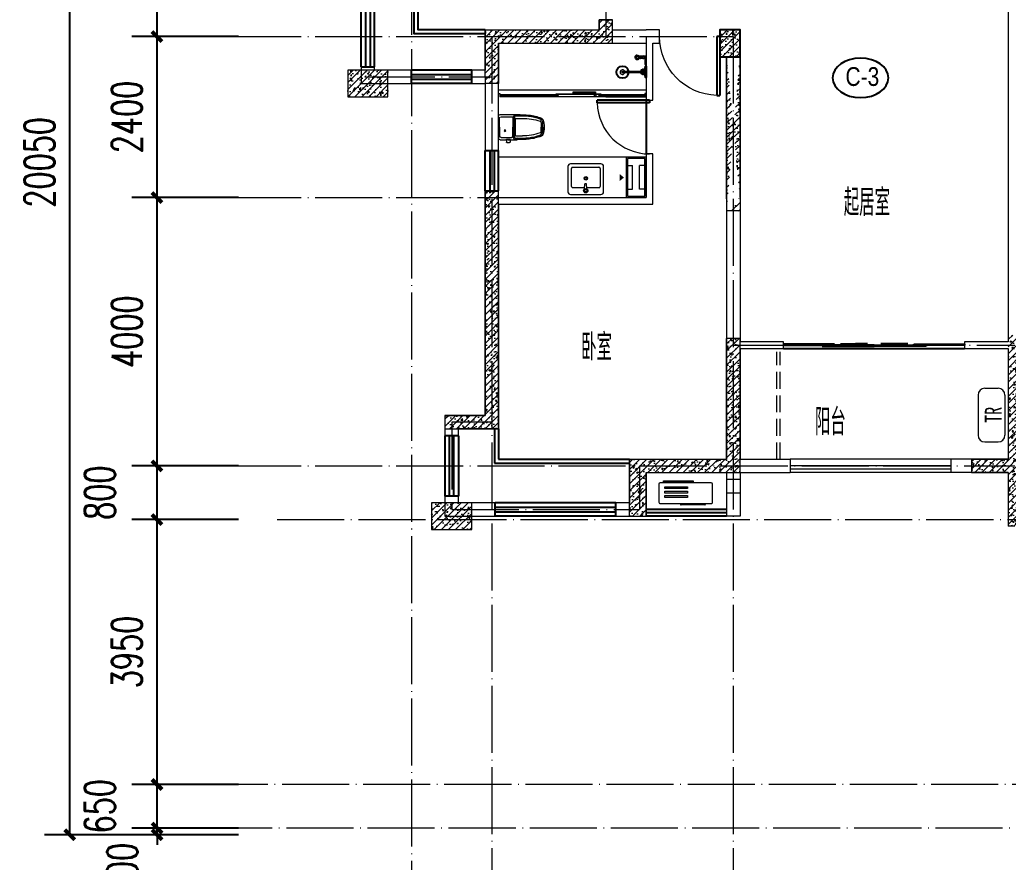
# Model space of a CAD drawing. Extents: x -50454 to 66757, y -11026 to 33524.
# Drawn here: x 12986 to 27727, y 4260 to 16818 of the extents above; entities that cross this region are included whole.
import ezdxf
from ezdxf.enums import TextEntityAlignment as Align

# ---------------------------------------------------------------- set-up
doc = ezdxf.new("R2010")
doc.units = 0
doc.header["$LTSCALE"] = 1000
doc.header["$MEASUREMENT"] = 0
doc.linetypes.add('DASH', pattern=[0.35, 0.25, -0.1])
doc.linetypes.add('DOTE', pattern=[2.4200000000000004, 2, -0.2, 0.02, -0.2])
doc.layers.get('0').update_dxf_attribs({"linetype": 'CONTINUOUS'})
doc.layers.get('Defpoints').update_dxf_attribs({"linetype": 'CONTINUOUS'})
for name, color, linetype in [('COLUMN', 2, 'CONTINUOUS'), ('fd', 4, 'CONTINUOUS'), ('PUB_DIM', 3, 'CONTINUOUS'), ('PUB_TEXT', 7, 'CONTINUOUS'), ('RAIL', 163, 'CONTINUOUS'), ('T-DESW', 4, 'CONTINUOUS'), ('WINDOW', 4, 'CONTINUOUS'), ('立面', 33, 'CONTINUOUS')]:
    doc.layers.add(name, color=color, linetype=linetype)
for name, color, linetype, lineweight in [('DOTE', 1, 'DOTE', 0), ('WALL', 2, 'CONTINUOUS', 20), ('剪力墙', 2, 'CONTINUOUS', 15), ('剪力墙填充', 8, 'CONTINUOUS', 15), ('家具', 9, 'CONTINUOUS', 9), ('洁具', 8, 'CONTINUOUS', 9), ('看线', 5, 'CONTINUOUS', 0)]:
    doc.layers.add(name, color=color, linetype=linetype, lineweight=lineweight)
doc.styles.add('_TCH_SPACE', font='SIMPLEX', dxfattribs={"bigfont": 'GBCBIG'})
doc.styles.add('Arial', font='ARIAL.TTF')
doc.styles.add('DIM_FONT', font='SIMPLEX', dxfattribs={"width": 0.7, "bigfont": 'GBCBIG'})
doc.styles.add('HZ', font='SimSun.ttf', dxfattribs={"width": 0.8, "height": 1.2})
doc.dimstyles.new('DIMN150', dxfattribs={"dimscale": 1.5, "dimtxt": 300, "dimasz": 100, "dimexe": 250, "dimexo": 300, "dimgap": 150, "dimtad": 1, "dimdec": 0, "dimzin": 0, "dimdsep": 46, "dimtxsty": 'DIM_FONT', "dimblk": 'ARCHTICK', "dimcen": 0.09, "dimclrt": 7, "dimazin": 2, "dimtfac": 1, "dimtdec": 0, "dimtix": 1, "dimtmove": 2, "dimatfit": 3, "dimfxl": 0, "dimtolj": 1, "dimtzin": 0, "dimarcsym": 0})
pattern_1 = [(45, (-1550.00043018756, -18500.00034329473), (-53.03300858899106, 53.03300858899107), []), (49.99999999999999, (-1550.00043018756, -18500.00034329473), (215.178054780226, -18.82564049477853), [22.5, -247.5]), (355, (-1550.00043018756, -18500.00034329473), (-41.6254000839, 225.6576401100035), [18, -198]), (100.4514, (-1532.068926187581, -18501.56914529472), (173.5528145142065, 206.8318626182861), [19.12205699999999, -210.3426335999999]), (46.18420000000001, (-1550.00043018756, -18440.00034329473), (320.1723145876933, -49.65570429870542), [33.75, -371.25]), (96.6356, (-1523.319406687573, -18444.13833539473), (280.398811664611, 292.2353612701325), [28.68308639999999, -315.5138999999998]), (351.1842, (-1550.00043018756, -18440.00034329473), (280.3985835400882, 292.2355802775974), [27, -297]), (21, (-1520.00043018756, -18455.00034329473), (179.0721156355385, -120.7856671996016), [22.5, -247.5]), (326.0000000000001, (-1520.00043018756, -18455.00034329473), (72.99459957647451, 217.5450135140559), [18, -198]), (71.4514, (-1505.077760287561, -18465.06582509473), (252.066788574447, 96.75914901298572), [19.122057, -210.3426336]), (37.50000000000001, (-1550.00043018756, -18500.00034329473), (3.647956595187201, 99.86815614939344), [0, -195.6, 0, -201, 0, -198.75]), (7.499999999999999, (-1550.00043018756, -18500.00034329473), (78.92086123264458, 118.3235135647081), [0, -114.6, 0, -191.1, 0, -75.75]), (327.5, (-1616.900430187583, -18500.00034329473), (160.1467308517227, -6.76646152031394), [0, -75, 0, -234, 0, -310.5]), (317.5, (-1646.900430187583, -18500.00034329473), (174.9558508027159, 30.03149469969529), [0, -97.5, 0, -155.4, 0, -220.5])]

# ---------------------------------------------------------------- blocks, each defined once
blk = doc.blocks.new('A$C37A63D83')
at = {"layer": '家具', "color": 8}
for p, q in [((152.1007537418045, 636.3000295269303), (127.6136158328736, 636.3000295269303)), ((136.4390372575144, 659.7000295268372), (322.5607923449716, 659.7000295268372)), ((229.4999148012721, 659.7000295268372), (136.4390372575144, 659.7000295268372)), ((161.9999148012721, 636.3000295269303), (152.1007537418045, 636.3000295269303)), ((161.9999148012721, 636.3000295269303), (229.4999148012721, 636.3000295269303)), ((296.9999148012721, 636.3000295269303), (229.4999148012721, 636.3000295269303)), ((296.9999148012721, 636.3000295269303), (306.8990758606815, 636.3000295269303)), ((306.8990758606815, 636.3000295269303), (331.3862137696124, 636.3000295269303)), ((49.4999148012721, 230.4000295270234), (49.4999148012721, 316.425438961247)), ((98.9999148012721, 250.2000295268372), (98.9999148012721, 355.5000295268837)), ((359.9999148012721, 250.2000295268372), (359.9999148012721, 355.5000295268837)), ((37.79991480126046, 171.9000295270234), (42.29991480126046, 171.9000295270234)), ((40.4999148012721, 153.1339767156169), (40.4999148012721, 161.6714980700053)), ((49.4999148012721, 230.4000295270234), (229.4999148012721, 230.4000295270234)), ((49.4999148012721, 230.4000295270234), (90.89991480123717, 211.5000295268837)), ((49.4999148012721, 125.100029526744), (49.4999148012721, 164.7000295268372)), ((53.9999148012721, 279.0000295268837), (53.9999148012721, 280.3469408191741)), ((62.9999148012721, 274.5000295268837), (58.4999148012721, 274.5000295268837)), ((62.9999148012721, 252.9000295270234), (62.9999148012721, 274.5000295268837)), ((76.4999148012721, 36.00002952688374), (76.4999148012721, 198.0000295268837)), ((80.9999148012721, 234.9000295270234), (229.4999148012721, 234.9000295270234)), ((90.89991480123717, 211.5000295268837), (229.4999148012721, 211.5000295268837)), ((98.9999148012721, 220.5000295268837), (229.4999148012721, 220.5000295268837)), ((229.4999148012721, 246.600029526744), (102.5999148012488, 246.600029526744)), ((110.6999148012255, 246.600029526744), (229.4999148012721, 246.600029526744)), ((229.4999148012721, 246.600029526744), (356.3999148012372, 246.600029526744)), ((348.2999148012605, 246.600029526744), (229.4999148012721, 246.600029526744)), ((377.9999148012721, 234.9000295270234), (229.4999148012721, 234.9000295270234)), ((409.4999148012721, 230.4000295270234), (229.4999148012721, 230.4000295270234)), ((359.9999148012721, 220.5000295268837), (229.4999148012721, 220.5000295268837)), ((368.0999148012488, 211.5000295268837), (229.4999148012721, 211.5000295268837)), ((409.4999148012721, 230.4000295270234), (368.0999148012488, 211.5000295268837)), ((382.4999148012721, 36.00002952688374), (382.4999148012721, 198.0000295268837)), ((395.9999148012721, 252.9000295270234), (395.9999148012721, 274.5000295268837)), ((395.9999148012721, 274.5000295268837), (400.4999148012721, 274.5000295268837)), ((37.79991480126046, 117.9000295270234), (42.29991480126046, 117.9000295270234)), ((40.4999148012721, 136.961941073183), (40.4999148012721, 146.4845610454213)), ((40.4999148012721, 121.2003631880507), (40.4999148012721, 129.7378845424391)), ((229.4999148012721, 13.50002952688374), (98.9999148012721, 13.50002952688374)), ((229.4999148012721, 13.50002952688374), (359.9999148012721, 13.50002952688374))]:
    blk.add_line(p, q, dxfattribs=at)
at = {"layer": '家具'}
for p, q in [((409.4999148012721, 230.4000295270234), (409.4999148012721, 316.425438961247)), ((-8.519872790202498e-05, 125.100029526744), (-8.519872790202498e-05, 164.7000295268372)), ((37.79991480126046, 171.9000295270234), (7.199914801225532, 171.9000295270234)), ((40.4999148012721, 170.1148996076081), (40.4999148012721, 274.5000295268837)), ((404.9999148012721, 279.0000295268837), (404.9999148012721, 280.3469408191741)), ((418.4999148012721, 22.50002952688374), (418.4999148012721, 274.5000295268837)), ((37.79991480126046, 117.9000295270234), (7.199914801225532, 117.9000295270234)), ((40.4999148012721, 22.50002952688374), (40.4999148012721, 122.0254508883227)), ((229.4999148012721, 2.952688373625278e-05), (62.9999148012721, 2.952688373625278e-05)), ((229.4999148012721, 2.952688373625278e-05), (395.9999148012721, 2.952688373625278e-05))]:
    blk.add_line(p, q, dxfattribs=at)
at = {"layer": '家具', "color": 8}
blk.add_circle((176.3999148012372, 94.50002952688374), 11.40815247663667, dxfattribs=at)
at = {"layer": '家具'}
for centre, radius, start, end in [((978.5752481516101, 321.0035639356356), 938.6165597252316, 160.4626847715381, 171.8237832143648), ((106.7233157488517, 630.3817419696134), 13.5, 147.2648599332605, 160.4628876722276), ((159.0709521270473, 596.7298013290856), 75.73124732212365, 123.7472799386984, 147.2648599332605), ((216.6116329429788, 423.2266309955157), 256.5972770785842, 87.12095541051788, 112.8427031656681), ((242.3881966600311, 423.2266309971455), 256.5972770769422, 67.15729683433189, 92.87904458948212), ((299.9288774754386, 596.7298013290856), 75.73124732212365, 32.73514006673945, 56.25272006130158), ((345.6855697206338, 630.4244115615729), 13.5, 21.34013003288133, 45.04566712631767), ((352.2765138536342, 630.3817419696134), 13.5, 19.53711232777241, 32.73514006673945), ((-519.6396762194927, 320.9842891751323), 938.6835635739402, 8.177325260295653, 19.53711232777241), ((7035.208603792184, 14.98959507793188), 6999.521077147583, 176.3999436581838, 177.8752458939346), ((-6576.20877428423, 14.98959507164545), 6999.521077242298, 2.12475410606543, 3.600056341816249), ((7.199914801225532, 164.7000295268372), 7.2, 90, 180), ((7.199914801225532, 125.100029526744), 7.2, 180, 270), ((62.9999148012721, 22.50002952688374), 22.5, 180, 270), ((395.9999148012721, 22.50002952688374), 22.5, 270, 0)]:
    blk.add_arc(centre, radius, start, end, dxfattribs=at)
at = {"layer": '家具', "color": 8}
for centre, radius, start, end in [((823.7508881162503, 352.8633589835372), 776.2321552453669, 158.6598699671187, 172.4763211694518), ((941.9396441477584, 340.4295066338964), 881.4089537639704, 161.7058674216662, 184.2897365588694), ((933.3272812163341, 352.8506166220177), 834.3315730198825, 161.5027389388472, 179.8180574219362), ((113.3142598819104, 630.4244115615729), 13.5, 134.9543328736823, 158.6598699671187), ((346.9627069511916, 396.4032121344935), 344.1924834331063, 131.9223344244035, 134.9543328736823), ((129.6475210207282, 611.0890765476506), 25.2928630336992, 94.612373994388, 166.252944387225), ((137.9694760293933, 625.7264006889891), 34.00808285177626, 87.42069238923386, 128.0686508600281), ((159.1683585894061, 611.8394187474623), 18, 109.1812518657565, 161.5027389388472), ((214.3712326320237, 386.4469987142365), 249.9794124911297, 86.59247159344724, 104.1515650265491), ((244.6285969704622, 386.4469987142365), 249.9794124911297, 75.8484349734509, 93.40752840655277), ((299.8314710130799, 611.8394187474623), 18, 18.49726106115282, 70.8187481342435), ((-474.3274516138481, 352.8506166220177), 834.3315730198825, 0.1819425780638058, 18.49726106115282), ((321.0303535730927, 625.7264006889891), 34.00808285177626, 51.93134913997194, 92.57930761076615), ((329.3523085817578, 611.0890765476506), 25.2928630336992, 13.747055612775, 85.387626005612), ((112.0371226512943, 396.4032121347263), 344.1924834331063, 45.04566712631767, 48.07766557559649), ((-482.9398145452142, 340.4295066341292), 881.4089537639704, 355.7102634411307, 18.29413257833378), ((-364.7510585137643, 352.8633589835372), 776.2321552453669, 7.523678830548216, 21.34013003288133), ((545.4996629294474, 366.854838747764), 499.0547252698382, 169.8851197815391, 189.9822750434475), ((-86.49983332696138, 366.8548387479968), 499.0547252698382, 350.0177249565525, 10.11488021846093), ((42.29991480126046, 164.7000295268372), 7.2, 0, 90), ((58.4999148012721, 279.0000295268837), 4.5, 180, 270), ((80.9999148012721, 252.9000295270234), 18, 180, 270), ((98.9999148012721, 198.0000295268837), 22.5, 90, 180), ((102.5999148012488, 250.2000295268372), 3.6, 180, 270), ((356.3999148012372, 250.2000295268372), 3.6, 270, 0), ((359.9999148012721, 198.0000295268837), 22.5, 0, 90), ((377.9999148012721, 252.9000295270234), 18, 270, 0), ((400.4999148012721, 279.0000295268837), 4.5, 270, 0), ((42.29991480126046, 125.100029526744), 7.2, 270, 0), ((98.9999148012721, 36.00002952688374), 22.5, 180, 270), ((359.9999148012721, 36.00002952688374), 22.5, 270, 0)]:
    blk.add_arc(centre, radius, start, end, dxfattribs=at)
blk = doc.blocks.new('dfdsf')
at = {"layer": '家具'}
for p, q in [((-6118.831913608177, -27345.44864588381), (-6118.831913608177, -27726.44864588381)), ((-5626.473608758264, -27307.3486458838), (-6080.731913608171, -27307.3486458838)), ((-5588.373608758258, -27726.44864588381), (-5588.373608758258, -27345.44864588381)), ((-6080.731913608171, -27764.54864588381), (-5626.473608758264, -27764.54864588381))]:
    blk.add_line(p, q, dxfattribs=at)
at = {"layer": '家具', "color": 8}
for p, q in [((-6048.981913608171, -27408.94864588381), (-5869.201593039608, -27408.94864588381)), ((-5872.406503072321, -27363.95664026488), (-5885.871040426886, -27363.95664026488)), ((-5866.874092104343, -27350.63551101041), (-5876.377111874863, -27341.09683283082)), ((-5866.710719794231, -27377.43855889999), (-5876.096491956057, -27387.09262784412)), ((-5870.084983734348, -27391.69791249819), (-5866.302761183229, -27465.55664026488)), ((-5853.602761183218, -27345.15289837577), (-5853.602761183218, -27331.68836102118)), ((-5853.602761183218, -27382.76038215398), (-5853.602761183218, -27396.22491950855)), ((-5837.120538632058, -27391.69791249819), (-5840.902761183206, -27465.55664026488)), ((-5831.109767354174, -27340.81993622227), (-5840.495539516, -27350.4740051664)), ((-5830.828410491573, -27386.81644769893), (-5840.331430262093, -27377.27776951935)), ((-5838.003929326798, -27408.94864588381), (-5658.223608758264, -27408.94864588381)), ((-5834.799019294114, -27363.95664026488), (-5821.334481939521, -27363.95664026488)), ((-6068.03191360816, -27694.69864588381), (-6068.03191360816, -27427.9986458838)), ((-5866.302761183229, -27465.55664026488), (-5840.902761183206, -27465.55664026488)), ((-5639.173608758247, -27427.9986458838), (-5639.173608758247, -27694.69864588381)), ((-5658.223608758264, -27713.7486458838), (-6048.981913608171, -27713.7486458838))]:
    blk.add_line(p, q, dxfattribs=at)
for centre, radius in [((-5853.602761183218, -27363.95664026488), 32.26827924368117), ((-5853.602761183218, -27363.95664026488), 18.80374188911082), ((-5854.571620082796, -27548.64864588382), 25.4), ((-5854.571620082796, -27548.64864588382), 15.95985148249019)]:
    blk.add_circle(centre, radius, dxfattribs=at)
at = {"layer": '家具'}
for centre, start, end in [((-6080.731913608171, -27345.44864588381), 90, 180), ((-5626.473608758264, -27345.44864588381), 0, 90), ((-6080.731913608171, -27726.44864588381), 180, 270), ((-5626.473608758264, -27726.44864588381), 270, 0)]:
    blk.add_arc(centre, 38.09999999999999, start, end, dxfattribs=at)
at = {"layer": '家具', "color": 8}
for centre, start, end in [((-6048.981913608171, -27427.9986458838), 90, 180), ((-5658.223608758264, -27427.9986458838), 0, 90), ((-6048.981913608171, -27694.69864588381), 180, 270), ((-5658.223608758264, -27694.69864588381), 270, 0)]:
    blk.add_arc(centre, 19.05, start, end, dxfattribs=at)
blk = doc.blocks.new('A$C4EB5717C')
at = {"layer": '家具', "color": 8}
for p, q in [((520.3117667576298, 110.0002054055221), (520.3117667576298, 120.0002054055803)), ((883.1474350141361, 100.0002054054639), (530.3117667576298, 100.0002054055221)), ((893.1474350141361, 120.0002054055221), (893.1474350141361, 110.0002054054639))]:
    blk.add_line(p, q, dxfattribs=at)
for points in [[(269.2124938257039, 459.1095238242997), (709.030639189994, 459.1095238242997), (709.030639189994, 443.9954681674717), (269.2124938257039, 443.9954681674717)], [(290.3771249873098, 371.5336505089654), (625.9059255968314, 371.5336505089654), (625.9059255968314, 342.5620511712041), (290.3771249873098, 342.5620511712041)], [(290.3771249873098, 305.7317620350514), (625.9059255968314, 305.7317620350514), (625.9059255968314, 276.7601626972901), (290.3771249873098, 276.7601626972901)], [(290.3771249873098, 239.9298735611374), (625.9059255968314, 239.9298735611374), (625.9059255968314, 210.9582742233761), (290.3771249873098, 210.9582742233761)]]:
    blk.add_lwpolyline(points, close=True, dxfattribs=at)
at = {"layer": '家具'}
blk.add_lwpolyline([(220.000500085258, 120.0002054057649), (980.0005000853247, 120.0002054055122, 0.414213562373517), (1000.000500085331, 140.0002054055343), (1000.000500085032, 410.0002054054835, 0.414213562372746), (980.0005000850335, 430.0002054054614), (220.0005000855657, 430.0002054055245, 0.4142135623727947), (200.0005000855641, 410.0002054055467), (200.0005000852647, 140.0002054057871, 0.4142135623733224)], format="xyb", close=True, dxfattribs=at)
at = {"layer": '家具', "color": 8}
for centre, start, end in [((530.3117667576298, 110.0002054055221), 180, 270), ((883.1474350141361, 110.0002054054639), 270, 0)]:
    blk.add_arc(centre, 10, start, end, dxfattribs=at)
blk = doc.blocks.new('A$C0032228E')
at = {"layer": 'fd'}
blk.add_lwpolyline([(302.0509690956678, -0.001261509722098708, 100, 0, 0), (302.0509690956678, 61.97923990688287, 0, 0, 0)], format="xyseb", dxfattribs=at)
at = {"layer": '家具'}
for p, q in [((123.2627702299505, 372.3351253354922), (123.2627702299505, 295.3351253354922)), ((476.7333073511254, 295.3351253354922), (123.2627702299505, 295.3351253354922)), ((476.7333073511254, 372.3351253354922), (476.7333073511254, 295.3351253354922)), ((476.7333073511254, 189.3351253354922), (123.2627702299505, 189.3351253354922)), ((123.2627702299505, 112.3351253354922), (123.2627702299505, 189.3351253354922)), ((476.7333073511254, 112.3351253354922), (476.7333073511254, 189.3351253354922))]:
    blk.add_line(p, q, dxfattribs=at)
for points in [[(599.9980387906544, 392.3351253354922), (-0.00196120934560895, 392.3351253354922), (-0.00196120934560895, 92.3351253354922), (599.9980387906544, 92.3351253354922)], [(579.9980387906544, 372.3351253354922), (19.99803879065439, 372.3351253354922), (19.99803879065439, 112.3351253354922), (579.9980387906544, 112.3351253354922)]]:
    blk.add_lwpolyline(points, close=True, dxfattribs=at)
blk = doc.blocks.new('A$C63AC1503')
at = {"layer": '洁具'}
for p, q in [((100.0000811686477, 800.000037327969), (300.0000811681821, 800.0000373275034)), ((8.116864773910493e-05, 700.000037327969), (8.116864773910493e-05, 100.0000373275034)), ((400.0000811681821, 700.0000373275034), (400.0000811681821, 100.000037327969)), ((100.0000811686477, 3.732796903932467e-05), (300.0000811681821, 3.732796903932467e-05))]:
    blk.add_line(p, q, dxfattribs=at)
for centre, start, end in [((100.0000811681821, 700.0000373279581), 90, 180), ((300.0000811677164, 700.0000373274925), 0, 90), ((100.0000811681821, 100.0000373274925), 180, 270), ((300.0000811677164, 100.0000373279581), 270, 0)]:
    blk.add_arc(centre, 100, start, end, dxfattribs=at)
at = {"layer": '洁具', "style": 'HZ', "width": 0.7000000000007276}
blk.add_text('TR', height=250, rotation=90, dxfattribs=at).set_placement((350.2562272795331, 284.9965876479691))
blk = doc.blocks.new('A$C0E303399')
at = {"layer": '洁具', "lineweight": -3}
for p, q in [((25.00093464214297, 271.0577424331568), (15.00093464214297, 271.0577424331568)), ((25.00093464214297, 228.0577424331568), (15.00093464214297, 228.0577424331568)), ((353.3778828912036, 254.557742432924), (30.00093464214297, 254.5577424331568)), ((30.00093464214297, 244.5577424331568), (353.3778828912036, 244.557742432924)), ((38.33426797586435, 48.55774243315682), (113.1180260024121, 48.55774243315682)), ((38.33426797586435, 18.55774243315682), (113.1180260014808, 18.55774243315682)), ((60.33426797586435, 18.55774243315682), (60.33426797586435, 48.55774243315682))]:
    blk.add_line(p, q, dxfattribs=at)
at = {"layer": '洁具'}
for p, q in [((22.00093464214297, 264.5577424331568), (15.00093464214297, 264.5577424331568)), ((25.00093464214297, 234.5577424331568), (15.00093464214297, 234.5577424331568))]:
    blk.add_line(p, q, dxfattribs=at)
at = {"layer": '洁具', "lineweight": -3}
for points in [[(0.0009346419101348147, 164.5577424331568), (0.0009346421429654583, 334.5577424331568), (10.00093464214297, 334.5577424331568), (15.00093464214297, 304.8077424331568), (15.00093464214297, 259.5577424331568)], [(15.00093464214297, 239.5577424331568), (15.00093464214297, 194.3077424331568), (10.00093464191013, 164.5577424331568), (0.0009346419101348147, 164.5577424331568)], [(25.00093464214297, 264.5577424331568), (25.00093464214297, 277.5577424331568), (70.00093464214297, 277.5577424331568), (70.00093464214297, 254.5577424331568)], [(70.00093464214297, 244.5577424331568), (70.00093464214297, 221.5577424331568), (25.00093464214297, 221.5577424331568), (25.00093464214297, 234.5577424331568)], [(45.50093464214297, 277.5577424331568), (45.50093464214297, 287.5577424331568), (49.50093464214297, 287.5577424331568), (49.50093464214297, 277.5577424331568)], [(49.50093464214297, 221.5577424331568), (49.50093464214297, 211.5577424331568), (45.50093464214297, 211.5577424331568), (45.50093464214297, 221.5577424331568)], [(28.90617755996936, 45.22440909966826), (0.0009346419101348147, 45.22440909966826), (0.0009346419101348147, 21.89107576664537), (28.90617755996936, 21.89107576664537)]]:
    blk.add_lwpolyline(points, dxfattribs=at)
for points in [[(0.0009346421429654583, 280.5577424331568), (10.00093464214297, 280.5577424331568), (10.00093464214297, 218.5577424331568), (0.0009346421429654583, 218.5577424331568)], [(0.0009346419101348147, 78.55774243315682), (10.00093464191013, 78.55774243315682), (10.00093464191013, 134.5577424331568), (0.0009346419101348147, 134.5577424331568)]]:
    blk.add_lwpolyline(points, close=True, dxfattribs=at)
at = {"layer": '洁具'}
blk.add_lwpolyline([(10.00093464214297, 259.5577424331568), (30.00093464214297, 259.5577424331568), (30.00093464214297, 239.5577424331568), (10.00093464214297, 239.5577424331568)], close=True, dxfattribs=at)
for points in [[(22.00093464214297, 259.5577424331568), (22.00093464214297, 264.5577424331568), (50.00093464214297, 264.5577424331568), (50.00093464214297, 254.5577424331568)], [(50.00093464214297, 244.5577424331568), (50.00093464214297, 234.5577424331568), (22.00093464214297, 234.5577424331568), (22.00093464214297, 239.5577424331568)]]:
    blk.add_lwpolyline(points, dxfattribs=at)
at = {"layer": '洁具', "lineweight": -3}
blk.add_circle((353.3778828912036, 249.557742432924), 89.50000000000476, dxfattribs=at)
at = {"layer": '洁具'}
for centre, radius in [((353.3778828912036, 249.557742432924), 4.999999999999998), ((38.33426797609718, 33.55774243315682), 14.99999999999999), ((87.33426797609718, 33.55774243315682), 14.99999999999999)]:
    blk.add_circle(centre, radius, dxfattribs=at)
for centre, radius, start, end in [((353.3778828912036, 249.557742432924), 35.00000000000433, 188.2132107075022, 171.7867892924978), ((353.3778828912036, 249.557742432924), 8.999999999996223, 213.7489885944683, 146.2510114055317), ((38.33426797609718, 33.55774243315682), 16.99999999999724, 61.9275130712095, 136.6640772558434), ((38.33426797609718, 33.55774243315682), 16.99999999999724, 223.3359227441566, 298.0724869287905), ((87.33426797609718, 33.55774243315682), 17.00000000000621, 241.9275130712095, 118.0724869287905)]:
    blk.add_arc(centre, radius, start, end, dxfattribs=at)
at = {"layer": '洁具', "lineweight": -3}
for centre, radius, start, end in [((107.1710557428742, 65.19144211057574), 17.66483569771895, 289.673260771644, 343.5819336142254), ((107.1710557428742, 1.924042755737901), 17.66483569775224, 16.41806638577458, 70.32673922835599)]:
    blk.add_arc(centre, radius, start, end, dxfattribs=at)
at = {"layer": '洁具', "lineweight": -3, "extrusion": (0, 0, -1)}
for centre, major_axis, ratio, start_param, end_param in [((126.3316607569432, 33.55774243315682), (2.286165155726384e-11, 31.40840299578781), 0.4788404488619488, -1.072899011409976, 4.214491665008306), ((135.8023250048136, 33.5577424330404), (3.154224539146702e-11, 33.55952910142641), 0.6129093611123322, -0.3796203813069567, 3.521213034887255)]:
    blk.add_ellipse(centre, major_axis=major_axis, ratio=ratio, start_param=start_param, end_param=end_param, dxfattribs=at)
blk = doc.blocks.new('_ArchTick')
at = {"color": 0, "linetype": 'ByBlock', "const_width": 0.4}
blk.add_lwpolyline([(-0.5, -0.5), (0.5, 0.5)], dxfattribs=at)
blk = doc.blocks.new('*D25')
at = {"layer": 'Defpoints', "color": 0}
for p in [(13731.78960631939, 24718.02192387814), (16100.27724085899, 24718.02192387814), (16100.27724085899, 4668.021840159723)]:
    blk.add_point(p, dxfattribs=at)
at = {"layer": 'PUB_DIM', "color": 0, "lineweight": -2}
for p, q in [((15650.27724085899, 24718.02192387814), (13356.78960631939, 24718.02192387814)), ((13731.78960631938, 4668.021840159724), (13731.78960631939, 24718.02192387814)), ((15650.27724085899, 4668.021840159723), (13356.78960631938, 4668.021840159724))]:
    blk.add_line(p, q, dxfattribs=at)
at = {"layer": 'PUB_DIM', "color": 0, "lineweight": -2, "xscale": 150, "yscale": 150, "zscale": 150}
for p, rotation in [((13731.78960631939, 24718.02192387814), 90), ((13731.78960631938, 4668.021840159724), 270)]:
    blk.add_blockref('_ArchTick', p, dxfattribs=dict(at, rotation=rotation))
at = {"layer": 'PUB_DIM', "color": 7, "insert": (13281.78960631938, 14693.02188201894), "char_height": 450, "attachment_point": 5, "rotation": 90, "style": 'DIM_FONT'}
blk.add_mtext('\\A1;20050', dxfattribs=at)
blk = doc.blocks.new('*D45')
at = {"layer": 'Defpoints', "color": 0}
for p in [(15033.30413877056, 19568.02192387494), (16698.38731491437, 19568.02192387494), (16698.38731491437, 16568.02184085149)]:
    blk.add_point(p, dxfattribs=at)
at = {"layer": 'PUB_DIM', "color": 0, "lineweight": -2}
for p, q in [((16248.38731491437, 19568.02192387494), (14658.30413877056, 19568.02192387494)), ((15033.30413877056, 16568.02184085149), (15033.30413877056, 19568.02192387494)), ((16248.38731491437, 16568.02184085149), (14658.30413877056, 16568.02184085149))]:
    blk.add_line(p, q, dxfattribs=at)
at = {"layer": 'PUB_DIM', "color": 0, "lineweight": -2, "xscale": 150, "yscale": 150, "zscale": 150}
for p, rotation in [((15033.30413877056, 19568.02192387494), 90), ((15033.30413877056, 16568.02184085149), 270)]:
    blk.add_blockref('_ArchTick', p, dxfattribs=dict(at, rotation=rotation))
at = {"layer": 'PUB_DIM', "color": 7, "insert": (14583.30413877055, 18068.02188236322), "char_height": 450, "attachment_point": 5, "rotation": 90, "style": 'DIM_FONT'}
blk.add_mtext('\\A1;3000', dxfattribs=at)
blk = doc.blocks.new('*D46')
at = {"layer": 'Defpoints', "color": 0}
for p in [(15033.30413877056, 16568.02184085149), (16698.38731491437, 16568.02184085149), (16698.38731491437, 14168.02184085245)]:
    blk.add_point(p, dxfattribs=at)
at = {"layer": 'PUB_DIM', "color": 0, "lineweight": -2}
for p, q in [((16248.38731491437, 16568.02184085149), (14658.30413877056, 16568.02184085149)), ((15033.30413877056, 14168.02184085245), (15033.30413877056, 16568.02184085149)), ((16248.38731491437, 14168.02184085245), (14658.30413877056, 14168.02184085245))]:
    blk.add_line(p, q, dxfattribs=at)
at = {"layer": 'PUB_DIM', "color": 0, "lineweight": -2, "xscale": 150, "yscale": 150, "zscale": 150}
for p, rotation in [((15033.30413877056, 16568.02184085149), 90), ((15033.30413877056, 14168.02184085245), 270)]:
    blk.add_blockref('_ArchTick', p, dxfattribs=dict(at, rotation=rotation))
at = {"layer": 'PUB_DIM', "color": 7, "insert": (14583.30413877055, 15368.02184085198), "char_height": 450, "attachment_point": 5, "rotation": 90, "style": 'DIM_FONT'}
blk.add_mtext('\\A1;2400', dxfattribs=at)
blk = doc.blocks.new('*D47')
at = {"layer": 'Defpoints', "color": 0}
for p in [(15033.30413877056, 14168.02184085245), (16698.38731491437, 14168.02184085245), (16698.38731491437, 10168.02184085161)]:
    blk.add_point(p, dxfattribs=at)
at = {"layer": 'PUB_DIM', "color": 0, "lineweight": -2}
for p, q in [((16248.38731491437, 14168.02184085245), (14658.30413877056, 14168.02184085245)), ((15033.30413877055, 10168.02184085161), (15033.30413877056, 14168.02184085245)), ((16248.38731491437, 10168.02184085161), (14658.30413877055, 10168.02184085161))]:
    blk.add_line(p, q, dxfattribs=at)
at = {"layer": 'PUB_DIM', "color": 0, "lineweight": -2, "xscale": 150, "yscale": 150, "zscale": 150}
for p, rotation in [((15033.30413877056, 14168.02184085245), 90), ((15033.30413877055, 10168.02184085161), 270)]:
    blk.add_blockref('_ArchTick', p, dxfattribs=dict(at, rotation=rotation))
at = {"layer": 'PUB_DIM', "color": 7, "insert": (14583.30413877055, 12168.02184085203), "char_height": 450, "attachment_point": 5, "rotation": 90, "style": 'DIM_FONT'}
blk.add_mtext('\\A1;4000', dxfattribs=at)
blk = doc.blocks.new('*D48')
at = {"layer": 'Defpoints', "color": 0}
for p in [(15033.30413877056, 10168.02184085161), (16698.38731491437, 10168.02184085161), (16698.38731491437, 9368.021840851638)]:
    blk.add_point(p, dxfattribs=at)
at = {"layer": 'PUB_DIM', "color": 0, "lineweight": -2}
for p, q in [((16248.38731491437, 10168.02184085161), (14658.30413877056, 10168.02184085161)), ((15033.30413877056, 9368.021840851638), (15033.30413877056, 10168.02184085161)), ((16248.38731491437, 9368.021840851638), (14658.30413877056, 9368.021840851638))]:
    blk.add_line(p, q, dxfattribs=at)
at = {"layer": 'PUB_DIM', "color": 0, "lineweight": -2, "xscale": 150, "yscale": 150, "zscale": 150}
for p, rotation in [((15033.30413877056, 10168.02184085161), 90), ((15033.30413877056, 9368.021840851638), 270)]:
    blk.add_blockref('_ArchTick', p, dxfattribs=dict(at, rotation=rotation))
at = {"layer": 'PUB_DIM', "color": 7, "insert": (14182.05413877056, 9768.021840851638), "char_height": 450, "attachment_point": 5, "rotation": 90, "style": 'DIM_FONT'}
blk.add_mtext('\\A1;800', dxfattribs=at)
blk = doc.blocks.new('*D49')
at = {"layer": 'Defpoints', "color": 0}
for p in [(15033.30413877056, 9368.021840851638), (16698.38731491437, 9368.021840851638), (16698.38731491437, 5418.021840162255)]:
    blk.add_point(p, dxfattribs=at)
at = {"layer": 'PUB_DIM', "color": 0, "lineweight": -2}
for p, q in [((16248.38731491437, 9368.021840851638), (14658.30413877056, 9368.021840851638)), ((15033.30413877056, 5418.021840162255), (15033.30413877056, 9368.021840851638)), ((16248.38731491437, 5418.021840162255), (14658.30413877056, 5418.021840162255))]:
    blk.add_line(p, q, dxfattribs=at)
at = {"layer": 'PUB_DIM', "color": 0, "lineweight": -2, "xscale": 150, "yscale": 150, "zscale": 150}
for p, rotation in [((15033.30413877056, 9368.021840851638), 90), ((15033.30413877056, 5418.021840162255), 270)]:
    blk.add_blockref('_ArchTick', p, dxfattribs=dict(at, rotation=rotation))
at = {"layer": 'PUB_DIM', "color": 7, "insert": (14583.30413877055, 7393.021840506949), "char_height": 450, "attachment_point": 5, "rotation": 90, "style": 'DIM_FONT'}
blk.add_mtext('\\A1;3950', dxfattribs=at)
blk = doc.blocks.new('*D50')
at = {"layer": 'Defpoints', "color": 0}
for p in [(15033.30413877056, 5418.021840162255), (16698.38731491437, 5418.021840162255), (16698.38731491437, 4768.021840158821)]:
    blk.add_point(p, dxfattribs=at)
at = {"layer": 'PUB_DIM', "color": 0, "lineweight": -2}
for p, q in [((16248.38731491437, 5418.021840162255), (14658.30413877056, 5418.021840162255)), ((15033.30413877056, 4768.021840158821), (15033.30413877056, 5418.021840162255)), ((16248.38731491437, 4768.021840158821), (14658.30413877056, 4768.021840158821))]:
    blk.add_line(p, q, dxfattribs=at)
at = {"layer": 'PUB_DIM', "color": 0, "lineweight": -2, "xscale": 150, "yscale": 150, "zscale": 150}
for p, rotation in [((15033.30413877056, 5418.021840162255), 90), ((15033.30413877056, 4768.021840158821), 270)]:
    blk.add_blockref('_ArchTick', p, dxfattribs=dict(at, rotation=rotation))
at = {"layer": 'PUB_DIM', "color": 7, "insert": (14182.05413877056, 5093.021840160538), "char_height": 450, "attachment_point": 5, "rotation": 90, "style": 'DIM_FONT'}
blk.add_mtext('\\A1;650', dxfattribs=at)
blk = doc.blocks.new('*D51')
at = {"layer": 'Defpoints', "color": 0}
for p in [(15033.30413877056, 4768.021840158821), (16698.38731491437, 4768.021840158821), (16698.38731491437, 4668.021840159723)]:
    blk.add_point(p, dxfattribs=at)
at = {"layer": 'PUB_DIM', "color": 0, "lineweight": -2}
for p, q in [((15033.30413877056, 4768.021840158821), (15033.30413877056, 4918.021840158821)), ((16248.38731491437, 4768.021840158821), (14658.30413877056, 4768.021840158821)), ((15033.30413877056, 4668.021840159723), (15033.30413877056, 4768.021840158821)), ((16248.38731491437, 4668.021840159723), (14658.30413877056, 4668.021840159723)), ((15033.30413877056, 4668.021840159723), (15033.30413877056, 4518.021840159723))]:
    blk.add_line(p, q, dxfattribs=at)
at = {"layer": 'PUB_DIM', "color": 0, "lineweight": -2, "xscale": 150, "yscale": 150, "zscale": 150}
for p, rotation in [((15033.30413877056, 4768.021840158821), 270), ((15033.30413877056, 4668.021840159723), 90)]:
    blk.add_blockref('_ArchTick', p, dxfattribs=dict(at, rotation=rotation))
at = {"layer": 'PUB_DIM', "color": 7, "insert": (14515.80413877056, 4143.021840159723), "char_height": 450, "attachment_point": 5, "rotation": 90, "style": 'DIM_FONT'}
blk.add_mtext('\\A1;100', dxfattribs=at)
blk = doc.blocks.new('$TCHSYS$WIN2D')
for p, q in [((-0.5, 0.5), (0.5, 0.5)), ((-0.5, 0.5), (-0.4999999999999999, -0.5)), ((0.5, 0.5), (0.4999999999999998, -0.5)), ((0.5, 0.1666666666666666), (-0.5, 0.1666666666666666)), ((0.5, -0.1666666666666667), (-0.5, -0.1666666666666667)), ((-0.4999999999999999, -0.5), (0.5, -0.5))]:
    blk.add_line(p, q)
blk = doc.blocks.new('$DorLib2D$00000001')
for p, q in [((0.45, 0.9750000000000001), (0.5000000000000002, 0.9750000000000001)), ((0.45, 0), (0.45, 0.9750000000000001)), ((0.5, 0), (0.5, 0.9750000000000001)), ((0.5, 0), (0.45, 0))]:
    blk.add_line(p, q)
at = {"lineweight": 13}
blk.add_arc((0.475, 0), 0.975, 91.4692835813538, 180, dxfattribs=at)
blk = doc.blocks.new('$DorLib2D$00000138')
at = {"color": 0, "linetype": 'Continuous'}
for p, q in [((-0.2875000000000858, -2.131628207280301e-14), (-0.2875000000000858, 0.1537753792110692)), ((-0.2875000000000858, 0.1537753792110692), (-8.881784197001252e-16, 0.1537753792110692)), ((-8.881784197001252e-16, 0.1537753792110976), (-8.881784197001252e-16, 7.105427357601002e-15)), ((0.2875000000000894, 0.1537753792110692), (-8.881784197001252e-16, 0.1537753792110692)), ((0.2875000000000894, -2.131628207280301e-14), (0.2875000000000894, 0.1537753792110692)), ((-0.4999999999999973, -0.139864741756405), (-0.4999999999999973, -2.131628207280301e-14)), ((-0.4999999999999973, -2.131628207280301e-14), (-0.2187499999999103, -2.131628207280301e-14)), ((-8.881784197001252e-16, -2.131628207280301e-14), (-0.2875000000000858, -2.131628207280301e-14)), ((-0.2187499999999103, -2.131628207280301e-14), (-0.2187499999999103, -0.139864741756405)), ((-8.881784197001252e-16, -2.131628207280301e-14), (0.2875000000000894, -2.131628207280301e-14)), ((0.2187499999999103, -2.131628207280301e-14), (0.2187499999999103, -0.139864741756405)), ((0.5000000000000022, -2.131628207280301e-14), (0.2187499999999103, -2.131628207280301e-14)), ((0.5000000000000022, -2.131628207280301e-14), (0.5000000000000022, -0.194552241756405)), ((0.5000000000000022, -0.139864741756405), (0.5000000000000022, -2.131628207280301e-14)), ((-0.2187499999999103, -0.139864741756405), (-0.4999999999999973, -0.139864741756405)), ((0.2187499999999103, -0.139864741756405), (0.5000000000000022, -0.139864741756405)), ((-0.1856715078081264, -0.1859990653694013), (-0.03702418641780714, -0.1859990653694013)), ((-0.03702418641780714, -0.1859990653694013), (-0.1018556741609116, -0.2582593850092678)), ((-0.1018556741609116, -0.2582593850092678), (-0.1018556741609116, -0.1859990653694013)), ((0.1856715078081281, -0.1859990653694013), (0.03702418641781069, -0.1859990653694013)), ((0.03702418641781069, -0.1859990653694013), (0.1018556741609116, -0.2582593850092678)), ((0.1018556741609116, -0.2582593850092678), (0.1018556741609116, -0.1859990653694013))]:
    blk.add_line(p, q, dxfattribs=at)
blk = doc.blocks.new('_FZHK')
blk.add_lwpolyline([(-0.5, -0.5), (0.5, -0.5), (0.5, 0.5), (-0.5, 0.5)], close=True)
blk = doc.blocks.new('A$C29B03321')
at = {"layer": '剪力墙填充'}
h = blk.add_hatch(dxfattribs=at)
h.set_pattern_fill('钢筋混凝土', color=256, scale=30, style=0)
h.set_pattern_definition(pattern_1)
h.paths.add_polyline_path([(500, -6300), (2200, -6300), (2200, -6150), (2400, -6150), (2400, -6500), (700, -6500), (700, -7000), (700, -7100), (500, -7100), (500, -7000)])
h = blk.add_hatch(dxfattribs=at)
h.set_pattern_fill('钢筋混凝土', color=256, scale=30, style=0)
h.set_pattern_definition(pattern_1)
h.paths.add_polyline_path([(4300, -6300), (4000, -6300), (4000, -6700), (4300, -6700)])
h = blk.add_hatch(dxfattribs=at)
h.set_pattern_fill('钢筋混凝土', color=256, scale=30, style=0)
h.set_pattern_definition(pattern_1)
edge = h.paths.add_edge_path()
edge.add_line((4100, -8800), (4100, -9000))
edge.add_line((4300, -8800), (4300, -9000))
edge.add_line((4300, -9000), (4100, -9000))
edge.add_line((4100, -8800), (4100, -6700))
edge.add_line((4300, -8800), (4300, -6700))
h = blk.add_hatch(dxfattribs=at)
h.set_pattern_fill('钢筋混凝土', color=256, scale=30, style=0)
h.set_pattern_definition(pattern_1)
h.paths.add_polyline_path([(-950.0001191978808, -6899.999999919295), (-1550.000119197881, -6899.999999919295), (-1550.000309932744, -7299.999999919295), (-950.0004053001758, -7299.999999919295)])
h = blk.add_hatch(dxfattribs=at)
h.set_pattern_fill('钢筋混凝土', color=256, scale=30, style=0)
h.set_pattern_definition(pattern_1)
h.paths.add_polyline_path([(500, -8800), (500, -8700), (700, -8700), (700, -8800), (700, -12250.00038146973), (-100, -12250.00038146973), (-100, -12050.00038146973), (500, -12050.00038146973)])
h = blk.add_hatch(dxfattribs=at)
h.set_pattern_fill('钢筋混凝土', color=256, scale=30, style=0)
h.set_pattern_definition(pattern_1)
h.paths.add_polyline_path([(4100, -12700.00038146973), (4100, -10900), (4300, -10900), (4300, -12900), (2900, -12900), (2900, -13550), (2650, -13550), (2650, -12700.00038146973)])
h = blk.add_hatch(dxfattribs=at)
h.set_pattern_fill('钢筋混凝土', color=256, scale=30, style=0)
h.set_pattern_definition(pattern_1)
h.paths.add_polyline_path([(8500.000762939453, -10850), (8300.000762939453, -10850), (8300.000762939453, -12700.00038146973), (7750, -12700.00038146973), (7750, -12900), (8300.000762939453, -12900), (8300.000762939453, -13700), (8500.000762939453, -13700), (8500.000762939453, -12800)])
h = blk.add_hatch(dxfattribs=at)
h.set_pattern_fill('钢筋混凝土', color=256, scale=30, style=0)
h.set_pattern_definition(pattern_1)
h.paths.add_polyline_path([(300.0000476870919, -13350.00002384189), (-299.9999523129081, -13350.00002384189), (-300.0000476803398, -13750.00002384189), (299.9999523196602, -13750.00002384189)])
at = {"layer": '剪力墙'}
for p, q in [((2200, -6150), (2400, -6150)), ((2200, -6300), (2200, -6150)), ((2400, -6500), (2400, -6150)), ((500, -7000), (500, -6300)), ((500, -6300), (2200, -6300)), ((4000, -6300), (4000, -6700)), ((4300, -6300), (4000, -6300)), ((4300, -6700), (4300, -6300)), ((700, -7000), (700, -6500)), ((700, -6500), (2400, -6500)), ((4000, -6700), (4300, -6700)), ((4100, -8800), (4100, -6700)), ((4300, -8800), (4300, -6700)), ((-1550.000119197881, -6899.999999919295), (-1550.000309932744, -7299.999999919295)), ((-950.0001191978808, -6899.999999919295), (-1550.000119197881, -6899.999999919295)), ((-950.0004053001758, -7299.999999919295), (-950.0001191978808, -6899.999999919295)), ((500, -7000), (500, -7100)), ((700, -7000), (700, -7100)), ((700, -7100), (500, -7100)), ((-1550.000309932744, -7299.999999919295), (-950.0004053001758, -7299.999999919295)), ((700, -8700), (500, -8700)), ((500, -8800), (500, -8700)), ((500, -12050.00038146973), (500, -8800)), ((700, -8800), (700, -8700)), ((700, -12250.00038146973), (700, -8800)), ((4100, -8800), (4100, -9000)), ((4300, -8800), (4300, -9000)), ((4300, -9000), (4100, -9000)), ((4300, -10900), (4100, -10900)), ((4100, -12700.00038146973), (4100, -10900)), ((4300, -12900), (4300, -10900)), ((-100, -12050.00038146973), (-100, -12250.00038146973)), ((-100, -12050.00038146973), (500, -12050.00038146973)), ((-100, -12250.00038146973), (700, -12250.00038146973)), ((2650, -13550), (2650, -12700.00038146973)), ((2650, -12700.00038146973), (4100, -12700.00038146973)), ((7750, -12700.00038146973), (7750, -12900)), ((7750, -12700.00038146973), (8300.000762939453, -12700.00038146973)), ((2900, -13550), (2900, -12900)), ((2900, -12900), (4300, -12900)), ((7750, -12900), (8300.000762939453, -12900)), ((-299.9999523129081, -13350.00002384189), (-300.0000476803398, -13750.00002384189)), ((300.0000476870919, -13350.00002384189), (-299.9999523129081, -13350.00002384189)), ((299.9999523196602, -13750.00002384189), (300.0000476870919, -13350.00002384189)), ((2650, -13550), (2900, -13550)), ((-300.0000476803398, -13750.00002384189), (299.9999523196602, -13750.00002384189))]:
    blk.add_line(p, q, dxfattribs=at)

msp = doc.modelspace()

# ---------------------------------------------------------------- linework, layer by layer
at = {"layer": 'DOTE', "ltscale": 0.5}
for p, q in [((18827.43010228657, 26061.94436242702), (18827.43010228482, 3947.291875164898)), ((21727.4301022854, 19568.02192387529), (21727.43010228494, 16568.02184085167)), ((16180.56889391958, 16568.02184085149), (23627.4301022847, 16568.02184085167)), ((20027.43010228494, 16568.0218408519), (20027.4301022854, 3947.291875164898)), ((22327.43010228494, 16568.02184085178), (22327.43010228517, 14168.02184085108)), ((23627.43010228494, 16568.0218408519), (23627.4301022861, 3947.291875164898)), ((18177.43010228569, 15968.02184085167), (20027.43010228494, 15968.02184085167)), ((16180.56889391958, 14168.02184085242), (22327.43010228494, 14168.02184085108)), ((23627.43010228494, 11968.02184085129), (27827.4301022847, 11968.02184085129)), ((20027.43010228494, 10818.02184085149), (19427.4301022854, 10818.02184085149)), ((19427.4301022854, 10818.02184085149), (19427.43010228517, 9518.0218408519)), ((19427.43010228563, 10818.02184085149), (19427.4301022854, 9518.0218408519)), ((16180.56889391958, 10168.02184085149), (27827.43010228447, 10168.02184085167)), ((22227.4301022854, 10168.02184085213), (22227.43010228517, 9518.021840852132)), ((23627.43010228529, 10168.02184085167), (23627.43010221159, 10068.02184007698)), ((19427.4301022854, 9518.0218408519), (22227.43010228494, 9518.021840851667)), ((16825.85313658288, 9368.021840851492), (56767.71046382968, 9368.021840854228)), ((33627.43010231102, 5418.021840162255), (16180.56889391958, 5418.02184016208)), ((56682.16027875756, 4768.021840162255), (16180.56889391935, 4768.021840158704))]:
    msp.add_line(p, q, dxfattribs=at)
at = {"layer": 'RAIL'}
for p, q in [((23527.43010228594, 9518.0218408514), (22327.43010230513, 9518.021840850944)), ((23527.43010228576, 9468.021840851397), (22327.43010230513, 9468.021840850946)), ((23527.43010228558, 9418.0218408514), (22327.43010230513, 9418.02192383632))]:
    msp.add_line(p, q, dxfattribs=at)
at = {"layer": 'T-DESW', "extrusion": (0, 0, -1)}
msp.add_ellipse((25524.66366254259, 15951.46195930251), major_axis=(416.4407590203825, 0), ratio=0.7047194801593079, dxfattribs=at)
at = {"layer": 'WALL'}
for p, q in [((27727.43010228395, 17068.02184076546), (27727.43010228581, 12018.02184085184)), ((21827.43010228435, 16818.02192383536), (21627.43010228662, 16818.0219238353)), ((21627.43010228662, 16818.0219238353), (21627.43010228616, 16668.0218408551)), ((21827.43010228499, 16668.02184085708), (21827.43010228435, 16818.02192383536)), ((19927.43010227987, 16668.02184085143), (19927.43010228173, 16068.02184085397)), ((19927.43010227987, 16668.02184085143), (21627.43010228616, 16668.0218408551)), ((21827.43010228499, 16668.02184085708), (22327.43010230595, 16668.02184085667)), ((22527.43010230863, 16668.02184085382), (22327.43010230653, 16668.02184085667)), ((22527.43010230793, 16468.02184085685), (22527.43010230863, 16668.02184085382)), ((20127.43010228756, 16468.02184085196), (20127.4301022868, 15968.02184085399)), ((20127.43010228756, 16468.02184085196), (21727.43010228627, 16468.02184085536)), ((21727.43010228633, 16468.02184085536), (22327.43010230525, 16468.02184085213)), ((22327.43010230525, 16468.02184085213), (22327.43010230572, 15618.0218408668)), ((22427.43010230589, 15618.02184086674), (22427.43010230653, 16468.0218408558)), ((22427.43010230653, 16468.0218408558), (22527.43010230793, 16468.02184085685)), ((23527.43010228459, 16268.02192383577), (23527.43010228168, 11968.02184086698)), ((23727.43010228505, 16268.02192383577), (23727.43010228203, 12018.02184085184)), ((18277.43010229291, 16118.0218408487), (18077.4301022925, 16118.021840848)), ((18077.4301022925, 16118.021840848), (18077.4301022939, 15868.02184084975)), ((18277.43010229326, 16068.02184084899), (18277.43010229291, 16118.0218408487)), ((18827.43010229314, 16068.02184085068), (18277.43010229326, 16068.02184084899)), ((18827.43010229361, 15868.02184085286), (18827.43010229314, 16068.02184085068)), ((19927.43010228173, 16068.02184085397), (19727.43010229308, 16068.02184085341)), ((19727.43010229308, 16068.02184085341), (19727.43010229361, 15868.02184085557)), ((20127.43010228802, 14868.02184077055), (20127.4301022868, 15968.02184085399)), ((18077.4301022939, 15868.02184084975), (18827.43010229361, 15868.02184085286)), ((19727.43010229361, 15868.02184085557), (19927.43010228627, 15868.02184085536)), ((19927.43010228627, 15868.02184085536), (19927.43010229093, 14868.02184076994)), ((22327.43010230572, 15618.0218408668), (22427.43010230589, 15618.02184086674)), ((19927.43010229093, 14868.02184076994), (20127.43010228802, 14868.02184077055)), ((22427.43010230542, 14818.02184087629), (22327.43010230525, 14818.02184087635)), ((22327.43010230525, 14818.02184087635), (22327.43010230397, 14168.02184088537)), ((22427.43010230513, 14068.0218408863), (22427.43010230542, 14818.02184087629)), ((20127.43010228988, 14268.02184077055), (19927.43010229314, 14268.02184076994)), ((19927.43010229314, 14268.02184076994), (19927.43010229239, 14168.02184080178)), ((19927.43010229239, 14168.02184080231), (19927.43010228488, 10918.02184085167)), ((20127.43010229215, 14168.02184085341), (20127.43010228988, 14268.02184077055)), ((20127.43010229215, 14168.02184085341), (22327.43010230397, 14168.02184088537)), ((20127.43010229163, 14068.02184085292), (22427.43010230513, 14068.0218408863)), ((20127.43010229163, 14068.02184085292), (20127.43010228395, 10718.02184085309)), ((23527.43010228168, 11968.02184086674), (23527.43010228593, 10268.02184063834)), ((24377.43010228849, 12018.02184085251), (23727.43010228203, 12018.02184085184)), ((24377.43010228849, 11918.02184085213), (24377.43010228849, 12018.02184085251)), ((27727.43010228581, 12018.02184085184), (27077.43010228849, 12018.02184085251)), ((27077.43010228849, 12018.02184085251), (27077.43010228849, 11918.02184085216)), ((23727.43010228115, 11918.02184085181), (24377.43010228849, 11918.02184085213)), ((23727.43010228115, 11918.02184085181), (23727.4301022836, 10268.02184060644)), ((27077.43010228849, 11918.02184085216), (27727.43010228558, 11918.02184085184)), ((27727.43010228558, 11918.02184085184), (27727.43010228697, 10268.02184085781)), ((19927.43010228488, 10918.02184085167), (19327.43010228453, 10918.0218408478)), ((19327.43010228453, 10918.0218408478), (19327.43010228552, 10618.02184085091)), ((19327.43010228552, 10618.02184085091), (19527.43010228627, 10618.02184085088)), ((20127.43010228395, 10718.02184085309), (19527.43010228523, 10718.02184084922)), ((19527.43010228627, 10618.02184085088), (19527.43010228523, 10718.02184084922)), ((22077.4301022836, 10268.02184087722), (23527.43010228593, 10268.02184063834)), ((22077.4301022836, 10268.02184087722), (22077.43010228336, 9618.021840864414)), ((23727.4301022836, 10268.02184060644), (24477.43010233692, 10268.021840481)), ((24477.43010233692, 10268.021840481), (24477.43010230187, 10068.021840481)), ((27727.43010228697, 10268.02184085781), (26877.43010233959, 10268.02184082824)), ((26877.43010234367, 10068.02184082824), (26877.43010233959, 10268.02184082824)), ((22327.43010228942, 10068.02184083592), (23527.43010228796, 10068.02184063822)), ((22327.43010228942, 10068.02184083592), (22327.43010228919, 9418.02184086555)), ((23527.43010228796, 10068.02184063822), (23527.43010228558, 9418.021840499568)), ((23727.43010228709, 10068.02184060568), (23727.43010228558, 9418.021840499743)), ((23727.43010228709, 10068.02184060568), (24477.43010230187, 10068.021840481)), ((27727.43010228994, 10068.02184085082), (26877.43010234367, 10068.02184082824)), ((27727.43010228994, 10068.02184085082), (27727.43010233808, 9268.02184013286)), ((19527.43010228627, 9718.02184085091), (19327.43010228552, 9718.02184085091)), ((19327.43010228552, 9718.02184085091), (19327.43010228453, 9418.021840851667)), ((19527.43010228517, 9618.021840852598), (19527.43010228627, 9718.02184085091)), ((20077.43010227719, 9618.021840855188), (19527.43010228517, 9618.021840852598)), ((20077.43010227813, 9418.02184085545), (20077.43010227719, 9618.021840855188)), ((22077.43010228336, 9618.021840864414), (21877.43010228674, 9618.021840863541)), ((21877.43010228674, 9618.021840863541), (21877.43010228767, 9418.021840863774)), ((19327.43010228453, 9418.021840851667), (20077.43010227813, 9418.02184085545)), ((21877.43010228767, 9418.021840863774), (22327.43010228919, 9418.02184086555)), ((23727.43010228558, 9418.021840499743), (23527.43010228558, 9418.021840499568)), ((27827.43010159045, 9268.02184085609), (27727.43010160628, 9268.021841547044))]:
    msp.add_line(p, q, dxfattribs=at)
at = {"layer": 'WINDOW'}
for p, q in [((22327.4301023056, 15618.02184087213), (22327.43010230513, 14818.02184087213)), ((24377.43010228977, 11918.02184085129), (27077.43010228977, 11918.02184085129)), ((20067.43794394232, 10718.02184092897), (20067.43794394127, 10208.02184076436)), ((20127.43794394232, 10718.02184092885), (20127.43794394139, 10268.02184076436)), ((20067.43794394127, 10208.02184076436), (22077.43010228558, 10208.02184076415)), ((20127.43010229029, 10268.02184076436), (22077.43010228558, 10268.02184076415))]:
    msp.add_line(p, q, dxfattribs=at)
for points in [[(19927.43010227842, 16608.0218408377), (18867.43010233948, 16608.02184083776), (18867.43010233971, 18068.02192395044)], [(19927.43010227842, 16668.0218408377), (18927.43010233948, 16668.02184083776), (18927.43010233971, 18068.02192395044)]]:
    msp.add_lwpolyline(points, dxfattribs=at)
at = {"layer": '洁具'}
for p, q in [((22327.43010230577, 15768.02184001231), (20127.43010228744, 15768.02184001778)), ((20127.43010223901, 15668.02184002221), (20127.43010223901, 15718.02184002221)), ((20127.43010223901, 15718.02184002221), (20147.43010223901, 15718.02184002221)), ((20147.43010223901, 15718.02184002221), (20147.43010223901, 15668.02184002221)), ((21017.61599718331, 15698.02184001167), (20147.43010223901, 15698.02184002244)), ((21017.61599718331, 15688.02184001167), (20147.43010223901, 15688.02184002244)), ((22327.43010230554, 15668.02184001231), (20147.43010223901, 15668.02184001767)), ((21017.61599718331, 15698.02184001167), (21017.61599718331, 15688.02184001167)), ((22307.43010230182, 15698.02184001278), (21624.04913071525, 15698.02184001679)), ((21624.04913071502, 15688.0218400005), (21624.04913071525, 15698.02184001679)), ((21624.04913071502, 15688.0218400005), (22307.43010230182, 15688.02184015946)), ((21727.43010266107, 15668.02184055015), (22327.43010230554, 15668.02184001231)), ((22327.43010230182, 15718.02184001231), (22307.43010230182, 15718.02184001231)), ((22307.43010230182, 15718.02184001231), (22307.43010230182, 15668.02184001231)), ((22327.43010230182, 15668.02184001231), (22327.43010230182, 15718.02184001231)), ((22327.4301022847, 14768.02184084468), (20127.4301022861, 14768.02184085202))]:
    msp.add_line(p, q, dxfattribs=at)
msp.add_lwpolyline([(21654.04913071525, 15703.02184001679), (20987.61599718331, 15703.02184001167), (20987.61599718331, 15713.02184001214), (21654.04913071525, 15713.02184001726)], close=True, dxfattribs=at)
msp.add_lwpolyline([(21557.8637187528, 15713.02184001726), (21557.86371875304, 15723.02184001679, 0.4142135623799703), (21552.86371875304, 15728.02184001679), (21257.8637187535, 15728.02184001679, 0.4142135623662206), (21252.8637187535, 15723.02184001726), (21252.8637187528, 15713.02184001726), (21237.86371875304, 15713.02184001726), (21237.86371875327, 15738.02184001679, -0.414213562373095), (21242.86371875327, 15743.02184001679), (21567.86371875327, 15743.02184001726, -0.414213562373095), (21572.86371875327, 15738.02184001726), (21572.86371875304, 15713.02184001726), (21557.8637187528, 15713.02184001726)], format="xyb", dxfattribs=at)
msp.add_lwpolyline([(21580.36371875304, 15701.02184001679), (21550.36371875304, 15701.02184001679), (21550.36371875327, 15686.02184001679, 0.414213562373095), (21555.36371875327, 15681.02184001679), (21575.36371875327, 15681.02184001679, 0.414213562373095), (21580.36371875327, 15686.02184001679)], format="xyb", close=True, dxfattribs=at)
at = {"layer": '洁具', "linetype": 'DASH'}
for points in [[(24277.43010228104, 10268.02184085664), (24277.43010228104, 11868.0218408512)], [(24327.43010228104, 10268.02184085664), (24327.43010228104, 11868.0218408512)]]:
    msp.add_lwpolyline(points, dxfattribs=at)
at = {"layer": '看线'}
for p, q in [((26877.43010233692, 10268.02184082824), (24477.43010233575, 10268.02184082824)), ((26877.43010233692, 10168.02184082801), (24477.43010233529, 10168.02184048976)), ((26877.43010233692, 10118.02184082801), (24477.43010233505, 10118.02184048976)), ((26877.43010234367, 10068.02184082824), (24477.43010230187, 10068.0218407583)), ((23527.43010230682, 9967.632101549505), (23727.43010228488, 9967.632101292664)), ((23527.43010230671, 9768.021840756672), (23727.4301022847, 9768.021840499801))]:
    msp.add_line(p, q, dxfattribs=at)

# ---------------------------------------------------------------- block references
at = {"rotation": 180.9937136268825}
msp.add_blockref('A$C0E303399', (22323.10303046635, 16292.54206701546), dxfattribs=at)
msp.add_blockref('A$C63AC1503', (27277.43002112873, 10524.28219532975))
at = {"layer": 'COLUMN', "xscale": 300.0000000010477, "yscale": 400, "zscale": 400}
msp.add_blockref('_FZHK', (23577.43010231066, 16468.02192383664), dxfattribs=at)
at = {"layer": 'WINDOW'}
for name, p, xscale, yscale, zscale, rotation in [('$TCHSYS$WIN2D', (18177.43010228942, 17018.02184084934), -1800, -200, -1800, 270.0000000001945), ('$DorLib2D$00000001', (22977.4301023113, 16568.02184085417), 900, -900, 900, 359.9999999997795), ('$TCHSYS$WIN2D', (19277.43010229407, 15968.02184085202), 900.0000000032014, 200, 900.0000000031869, 180.0000000001723), ('$DorLib2D$00000001', (22377.43010230537, 15218.0218408721), -800, -800, -800, 269.9999999999666), ('$TCHSYS$WIN2D', (20027.43010229116, 14568.02184077029), -600, -200, -600, 270.0000000001779), ('$TCHSYS$WIN2D', (19427.4301022854, 10168.02184084986), 900, 200, 900, 270), ('$TCHSYS$WIN2D', (20977.4301022815, 9518.021840859175), 1800.000000002445, 200, 1800.000000002416, 180.000000000264)]:
    msp.add_blockref(name, p, dxfattribs=dict(at, xscale=xscale, yscale=yscale, zscale=zscale, rotation=rotation))
at = {"layer": 'WINDOW', "xscale": 2700, "yscale": -100, "zscale": 2700}
msp.add_blockref('$DorLib2D$00000138', (25727.43010228977, 11968.02184085129), dxfattribs=at)
at = {"layer": '洁具', "xscale": -1, "rotation": 270.0000000533608}
msp.add_blockref('A$C37A63D83', (20127.43007300276, 14988.52192605074), dxfattribs=at)
at = {"layer": '洁具'}
for name, p, rotation in [('A$C0032228E', (21935.09497692639, 14768.0198796422), 270), ('dfdsf', (15573.38571838848, -13094.1563220461), 179.9999999466392)]:
    msp.add_blockref(name, p, dxfattribs=dict(at, rotation=rotation))
msp.add_blockref('A$C4EB5717C', (22318.43106927949, 9485.702776610065), dxfattribs=at)
at = {"layer": '立面'}
msp.add_blockref('A$C29B03321', (19427.43010230513, 22968.02192383632), dxfattribs=at)

# ---------------------------------------------------------------- texts
at = {"layer": 'PUB_TEXT', "style": '_TCH_SPACE', "width": 0.8}
for s, p in [('起居室', (25619.80509056989, 13894.69646069422)), ('卧室', (21587.85530109563, 11739.51225431162)), ('阳台', (25075.05485146597, 10622.96120241404))]:
    msp.add_text(s, height=400, dxfattribs=at).set_placement(p, align=Align.CENTER)
at = {"layer": 'T-DESW', "style": 'Arial', "width": 0.8}
msp.add_text('C-3', height=280, dxfattribs=at).set_placement((25299.77397510042, 15747.90009991286), align=Align.BOTTOM_LEFT)

# ---------------------------------------------------------------- dimensions: what is measured, and where the dimension line sits
at = {"layer": 'PUB_DIM'}
for p1, p2, distance, picture, middle in [((16100.27724085899, 4668.021840159723), (16100.27724085899, 24718.02192387814), 2368.4876345396005, '*D25', (13281.78960631938, 14693.02188201894)), ((16698.38731491437, 16568.02184085149), (16698.38731491437, 19568.02192387494), 1665.0831761438096, '*D45', (14583.30413877055, 18068.02188236322)), ((16698.38731491437, 14168.02184085245), (16698.38731491437, 16568.02184085149), 1665.0831761438094, '*D46', (14583.30413877055, 15368.02184085198)), ((16698.38731491437, 10168.02184085161), (16698.38731491437, 14168.02184085245), 1665.0831761438094, '*D47', (14583.30413877055, 12168.02184085203)), ((16698.38731491437, 5418.021840162255), (16698.38731491437, 9368.021840851638), 1665.0831761438094, '*D49', (14583.30413877055, 7393.021840506949))]:
    dim = msp.add_aligned_dim(p1=p1, p2=p2, distance=distance, dimstyle='DIMN150', dxfattribs=at)
    dim.commit()
    dim.dimension.update_dxf_attribs({"geometry": picture, "text_midpoint": middle})
for base, p1, p2, picture, middle in [((15033.30413877056, 10168.02184085161), (16698.38731491437, 9368.021840851638), (16698.38731491437, 10168.02184085161), '*D48', (14182.05413877056, 9768.021840851638)), ((15033.30413877056, 5418.021840162255), (16698.38731491437, 4768.021840158821), (16698.38731491437, 5418.021840162255), '*D50', (14182.05413877056, 5093.021840160538)), ((15033.30413877056, 4768.021840158821), (16698.38731491437, 4668.021840159723), (16698.38731491437, 4768.021840158821), '*D51', (14515.80413877056, 4143.021840159723))]:
    dim = msp.add_linear_dim(base=base, p1=p1, p2=p2, angle=90, dimstyle='DIMN150', dxfattribs=at)
    dim.commit()
    dim.dimension.update_dxf_attribs({"geometry": picture, "text_midpoint": middle, "dimtype": 161})

doc.saveas('drawing.dxf')
